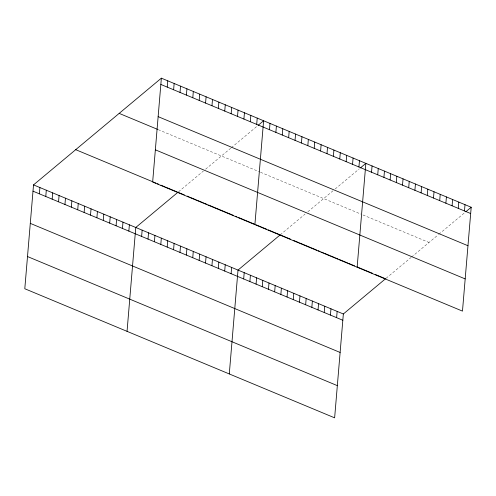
<?xml version="1.0" encoding="UTF-8"?>
<svg xmlns="http://www.w3.org/2000/svg" width="496" height="496" viewBox="0 0 496 496"><rect width="100%" height="100%" fill="white"/><g stroke="black" fill="none" stroke-linecap="round" stroke-linejoin="round"><path stroke-width="0.37" stroke-dasharray="2.48 1.86" d="M178.523 191.797L203.36 171.064M205.617 169.179L230.739 148.211M231.285 147.752L257.585 125.798M280.197 234.868L305.04 214.136M307.861 211.78L332.983 190.805M335.172 188.976L359.284 168.857M386.105 278.287L410.948 257.554M411.513 257.083L438.328 234.701M438.873 234.242L465.174 212.288M158.23 129.654L259.768 171.957M260.474 172.255L360.846 214.074M362.911 214.935L429.009 242.476"/><path stroke-width="0.74" d="M161.367 78.163L152.65 182.026L462.477 311.116L471.2 207.254L161.367 78.163L33.523 184.884L24.8 288.746L334.633 417.837L343.35 313.974L385.541 278.758L380.035 276.464M39.382 193.831L39.909 187.55M45.775 196.49L46.302 190.21M52.167 199.156L52.694 192.876M58.553 201.816L59.08 195.536M64.945 204.476L65.472 198.195M71.337 207.142L71.864 200.861M77.723 209.802L78.25 203.521M84.115 212.468L84.642 206.187M90.508 215.128L91.035 208.847M96.894 217.794L97.427 211.513M103.286 220.453L103.813 214.173M109.678 223.113L110.205 216.833M116.07 225.779L116.597 219.499M122.456 228.439L122.983 222.158M128.848 231.105L129.375 224.824M127.044 331.347L135.768 227.484L177.952 192.268L184.345 194.928M141.627 236.431L142.154 230.15M148.019 239.091L148.546 232.81M167.233 87.11L167.76 80.829M154.411 241.757L154.938 235.47M173.625 89.77L174.152 83.489M160.797 244.416L161.324 238.136M180.011 92.436L180.538 86.155M167.189 247.076L167.716 240.796M186.403 95.096L186.93 88.815M173.581 249.742L174.108 243.462M192.795 97.762L193.322 91.481M179.967 252.402L180.494 246.121M199.181 100.421L199.708 94.141M186.36 255.068L186.887 248.787M205.573 103.081L206.1 96.801M192.752 257.728L193.279 251.447M211.966 105.747L212.493 99.467M199.138 260.394L199.671 254.113M218.352 108.407L218.879 102.126M205.53 263.054L206.057 256.773M224.744 111.073L225.271 104.792M211.922 265.713L212.449 259.433M231.136 113.733L231.663 107.452M218.314 268.379L218.841 262.099M237.522 116.399L238.049 110.118M224.7 271.039L225.227 264.759M243.914 119.059L244.441 112.778M231.093 273.705L231.62 267.425M250.306 121.718L250.833 115.438M229.288 373.941L238.012 270.084L280.197 234.868L285.708 237.162M243.679 278.95L244.206 272.67M256.692 124.384L257.226 118.104M249.879 281.53L250.406 275.249M254.894 224.626L263.612 120.764L258.131 125.339M256.072 284.109L256.599 277.828M269.477 129.71L270.004 123.43M262.266 286.694L262.799 280.414M275.869 132.37L276.396 126.089M268.466 289.273L268.993 282.993M282.255 135.036L282.782 128.755M274.66 291.859L275.187 285.578M288.647 137.696L289.174 131.415M280.86 294.438L281.387 288.157M295.039 140.362L295.566 134.081M287.054 297.023L287.581 290.743M301.425 143.022L301.952 136.741M293.254 299.603L293.781 293.322M307.818 145.681L308.345 139.401M299.448 302.182L299.975 295.901M314.21 148.347L314.737 142.067M305.648 304.767L306.175 298.487M320.596 151.007L321.123 144.727M311.841 307.346L312.368 301.066M326.988 153.673L327.515 147.393M318.041 309.932L318.568 303.651M333.38 156.333L333.907 150.052M324.235 312.511L324.762 306.23M339.766 158.999L340.293 152.718M330.429 315.09L330.962 308.81M346.158 161.659L346.685 155.378M336.629 317.676L337.156 311.395M352.551 164.319L353.078 158.038M358.937 166.985L359.47 160.704M357.139 267.226L365.856 163.364L360.381 167.939M371.529 172.23L372.056 165.949M377.723 174.809L378.25 168.528M383.923 177.394L384.45 171.114M390.116 179.974L390.643 173.693M396.31 182.553L396.843 176.272M402.51 185.138L403.037 178.858M408.704 187.717L409.231 181.437M414.904 190.303L415.431 184.022M421.098 192.882L421.625 186.601M427.298 195.467L427.825 189.181M433.492 198.047L434.019 191.766M439.692 200.626L440.219 194.345M445.885 203.211L446.412 196.931M452.085 205.79L452.612 199.51M458.279 208.376L458.806 202.095M464.473 210.955L465.006 204.674M465.719 211.829L471.2 207.254M160.84 84.444L470.673 213.534M158.137 116.647L467.97 245.737M119.176 113.386L157.523 129.357M155.353 149.823L465.18 278.913M75.708 149.668L155.942 183.098M157.362 183.687L158.782 184.283M160.915 185.169L165.174 186.942M165.887 187.24L177.246 191.971M187.184 196.112L189.317 196.999M190.737 197.594L196.416 199.962M197.129 200.254L203.515 202.92M204.228 203.211L207.068 204.395M208.487 204.991L216.299 208.246M217.006 208.537L228.365 213.274M229.078 213.565L233.337 215.345M235.47 216.231L236.89 216.82M238.309 217.415L247.541 221.259M248.248 221.557L254.64 224.217M256.06 224.812L260.319 226.585M261.026 226.883L266.712 229.245M268.131 229.84L273.811 232.202M274.517 232.5L279.49 234.571M286.397 237.448L290.526 239.171M293.279 240.318L298.79 242.612M299.479 242.897L310.496 247.492M311.184 247.777L316.69 250.071M318.066 250.647L320.131 251.509M321.513 252.08L323.578 252.941M324.266 253.227L329.772 255.521M330.46 255.812L335.284 257.815M335.972 258.106L338.036 258.962M339.413 259.538L341.477 260.4M342.166 260.685L347.671 262.979M348.359 263.271L354.559 265.85M357.312 266.997L360.753 268.429M361.441 268.72L372.459 273.308M375.212 274.455L379.347 276.179M33.523 184.884L343.35 313.974M32.996 191.165L342.823 320.255M30.287 223.367L340.12 352.458M27.503 256.544L337.336 385.634"/></g></svg>
